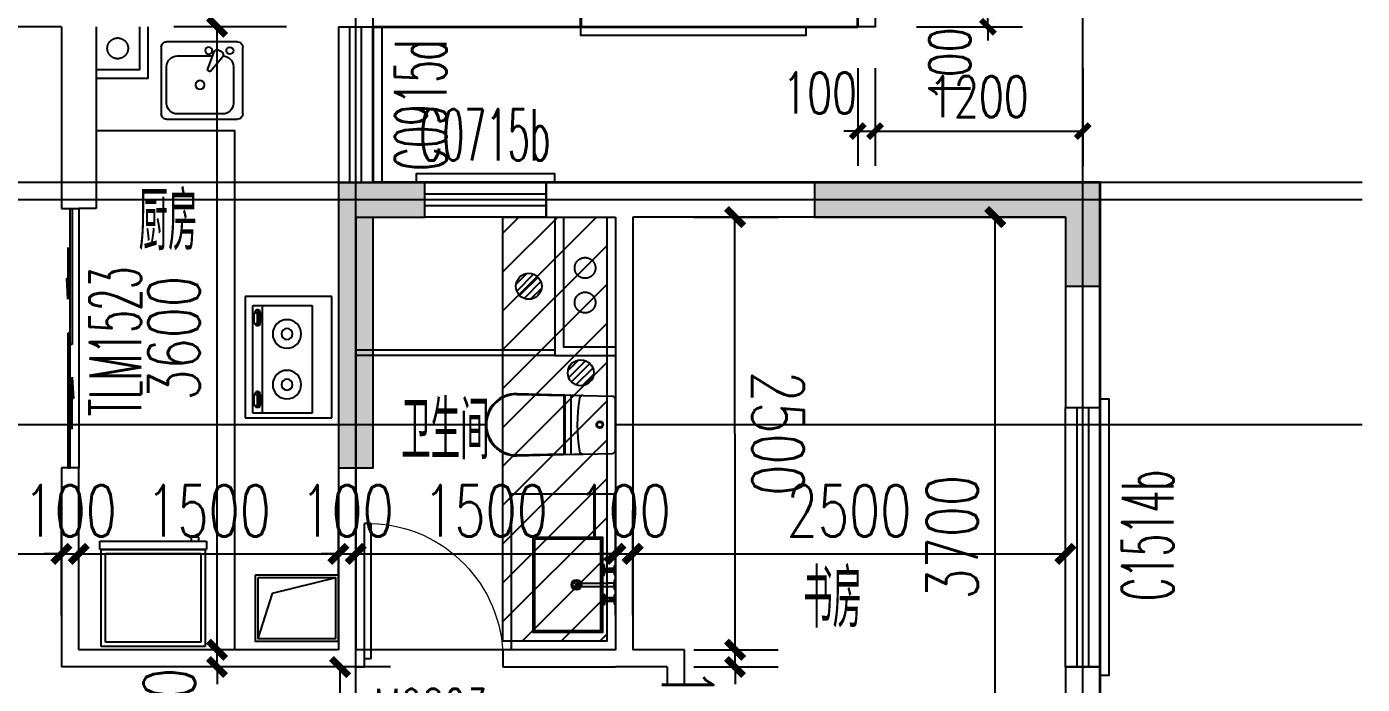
# Model space of a CAD drawing. Extents: x -59851 to 653804, y -249523 to 437614.
# Drawn here: x -2214 to 5501, y -103994 to -100194 of the extents above; entities that cross this region are included whole.
import ezdxf

# ---------------------------------------------------------------- set-up
doc = ezdxf.new("R2010")
doc.units = 0
doc.header["$LTSCALE"] = 1000
doc.header["$MEASUREMENT"] = 0
doc.linetypes.add('CONTINOUS', pattern=[0])
doc.linetypes.add('PS', pattern=[3200, 1500, -200, 1500])
for name, color, linetype, lineweight in [('33计一半面积外廓线', 53, 'Continuous', 35), ('33计全面积外廓线', 21, 'Continuous', 35), ('A-第四道尺寸线(线脚尺寸)', 105, 'Continuous', 5)]:
    doc.layers.add(name, color=color, linetype=linetype, lineweight=lineweight)
doc.layers.add('A-area(算半面积)', color=23, linetype='Continuous', plot=False)
for name, color, linetype in [('A-Lvtry（卫生间）', 5, 'Continuous'), ('A-Lvtry（厨房）', 5, 'CONTINOUS'), ('A-外装饰线脚', 7, 'Continuous'), ('A-烟气道', 105, 'Continuous'), ('A-第三道尺寸线', 105, 'Continuous'), ('A-线脚看线', 9, 'Continuous'), ('A-降板区域', 251, 'Continuous'), ('DOTE', 16, 'Continuous'), ('NL', 5, 'Continuous'), ('PS', 6, 'PS'), ('PUB_HATCH', 8, 'Continuous'), ('PUB_TEXT', 7, 'Continuous'), ('WALL', 2, 'Continuous'), ('WINDOW', 4, 'Continuous'), ('WINDOW_TEXT', 7, 'Continuous'), ('剪力墙', 6, 'Continuous')]:
    doc.layers.add(name, color=color, linetype=linetype)
doc.styles.add('_TCH_DIM_T3', font='SIMPLEX.shx', dxfattribs={"width": 0.705882, "bigfont": 'GBCBIG.shx'})
doc.styles.add('_TCH_WINDOW', font='SIMPLEX.shx', dxfattribs={"width": 0.7, "height": 3.5, "bigfont": 'GBCBIG.shx'})
doc.styles.get("Standard").update_dxf_attribs({"font": 'gbenor.shx', "width": 0.7, "bigfont": 'gbcbig.shx'})
doc.dimstyles.new('_TCH_ARCH&&100', dxfattribs={"dimtxt": 297.5, "dimasz": 100, "dimexe": 250, "dimexo": 300, "dimgap": 100, "dimtad": 1, "dimdec": 0, "dimzin": 0, "dimdsep": 46, "dimtxsty": '_TCH_DIM_T3', "dimblk": 'ARCHTICK', "dimcen": 0.09, "dimclrt": 7, "dimazin": 2, "dimtfac": 1, "dimtdec": 0, "dimtix": 1, "dimtmove": 2, "dimatfit": 3, "dimfxl": 0, "dimtolj": 1, "dimtzin": 0, "dimarcsym": 0})
doc.dimstyles.new('_TCH_ARCH&&80', dxfattribs={"dimtxt": 238, "dimasz": 80, "dimexe": 200, "dimexo": 240, "dimgap": 80, "dimtad": 1, "dimdec": 0, "dimzin": 0, "dimdsep": 46, "dimtxsty": '_TCH_DIM_T3', "dimblk": 'ARCHTICK', "dimcen": 0.09, "dimclrt": 7, "dimazin": 2, "dimtfac": 1, "dimtdec": 0, "dimtix": 1, "dimtmove": 2, "dimatfit": 3, "dimfxl": 0, "dimtolj": 1, "dimtzin": 0, "dimarcsym": 0})

# ---------------------------------------------------------------- blocks, each defined once
blk = doc.blocks.new('18fjlq0329')
at = {"layer": 'PUB_HATCH'}
for points in [[(86.3, -20744.5), (-413.7, -20744.5), (-413.7, -22394.5), (-213.7, -22394.5), (-213.7, -20944.5), (86.3, -20944.5)], [(3986.3, -21344.5), (3986.3, -20744.5), (2336.3, -20744.5), (2336.3, -20944.5), (3786.3, -20944.5), (3786.3, -21344.5)]]:
    blk.add_hatch(color=256, dxfattribs=at).paths.add_polyline_path(points)
at = {"layer": '剪力墙'}
for points in [[(86.3, -20744.5), (-413.7, -20744.5), (-413.7, -22394.5), (-213.7, -22394.5), (-213.7, -20944.5), (86.3, -20944.5)], [(3986.3, -21344.5), (3986.3, -20744.5), (2336.3, -20744.5), (2336.3, -20944.5), (3786.3, -20944.5), (3786.3, -21344.5)]]:
    blk.add_lwpolyline(points, close=True, dxfattribs=at)
blk = doc.blocks.new('zhouxianssceng0329')
at = {"layer": 'DOTE'}
for p, q in [((3886.3, 132089.9), (3886.3, 156469.4)), ((-313.7, 132089.9), (-313.7, 144298.2)), ((5501.3, 143298.2), (-44988.6, 143298.2)), ((5501.3, 143198.2), (-3313.7, 143198.2)), ((5501.3, 141898.2), (-10113.7, 141898.2))]:
    blk.add_line(p, q, dxfattribs=at)
blk = doc.blocks.new('BX1')
at = {"layer": 'A-Lvtry（卫生间）'}
for p, q in [((-560, 8), (-607.7, 8)), ((-607.7, 8), (-607.7, -608)), ((-560, -608), (-560, 8)), ((0, 0), (-560, 0)), ((0, -600), (0, 0)), ((-560, 0), (-560, -600)), ((-24, -24), (-536, -24)), ((-536, -24), (-536, -576)), ((-24, -576), (-24, -24)), ((-631.1, -564.3), (-631.1, -520)), ((-631.1, -520), (-607.7, -520)), ((-607.7, -520), (-607.7, -564.3)), ((-607.7, -564.3), (-631.1, -564.3)), ((-607.7, -608), (-560, -608)), ((-560, -600), (0, -600)), ((-536, -576), (-24, -576))]:
    blk.add_line(p, q, dxfattribs=at)
blk = doc.blocks.new('t4')
at = {"layer": 'A-Lvtry（卫生间）'}
for p, q in [((3876514.8, 2551819.5), (3876514.8, 2552229.1)), ((3876545.3, 2552259.6), (3876931.4, 2552259.6)), ((3876819.6, 2552205.6), (3876606.3, 2552205.6)), ((3876961.9, 2552229.1), (3876961.9, 2551819.5)), ((3876545.3, 2552144.6), (3876545.3, 2551880.5)), ((3876790.3, 2552072.2), (3876875.1, 2552142)), ((3876913.8, 2552122.3), (3876905.6, 2552136.5)), ((3876800.4, 2552054.6), (3876790.3, 2552072.2)), ((3876903.3, 2552093.1), (3876800.4, 2552054.6)), ((3876880.6, 2551880.5), (3876880.6, 2552084.6)), ((3876606.3, 2551819.5), (3876819.6, 2551819.5)), ((3876931.4, 2551789), (3876545.3, 2551789))]:
    blk.add_line(p, q, dxfattribs=at)
for centre, major_axis, start_param, end_param in [((3876545.3, 2552229.1), (-21.6, 21.6), -0.785398, 0.785398), ((3876606.3, 2552144.6), (-43.1, 43.1), -0.785398, 0.785398), ((3876819.6, 2552144.6), (43.1, 43.1), 5.497787, 7.068583), ((3876911.1, 2552185.3), (-14.4, 14.4), 4.712389, 10.995574), ((3876931.4, 2552229.1), (-21.6, 21.6), 3.926991, 5.497787), ((3876888, 2552126.3), (14.4, 14.4), 6.021386, 7.757331), ((3876896.2, 2552112.2), (-14.4, 14.4), 2.714645, 4.45059), ((3876911.1, 2552063.4), (14.4, 14.4), 6.283185283893945, 12.56637059107353), ((3876713, 2552012.6), (18, 18), 6.283185283897186, 12.56637059107677), ((3876545.3, 2551819.5), (21.6, 21.6), 2.356194, 3.926991), ((3876606.3, 2551880.5), (-43.1, 43.1), 0.785398, 2.356194), ((3876819.6, 2551880.5), (-43.1, 43.1), 2.356194, 3.926991), ((3876931.4, 2551819.5), (-21.6, 21.6), 2.356194, 3.926991)]:
    blk.add_ellipse(centre, major_axis=major_axis, ratio=1, start_param=start_param, end_param=end_param, dxfattribs=at)
blk = doc.blocks.new('zt1')
at = {"layer": 'A-Lvtry（卫生间）', "linetype": 'Continuous'}
for p, q in [((-700, 0), (0, 0)), ((-700, -500), (-700, 0)), ((0, 0), (0, -500)), ((0, -500), (-700, -500))]:
    blk.add_line(p, q, dxfattribs=at)
at = {"layer": 'A-Lvtry（卫生间）'}
for p, q in [((-673.5, -113.1), (-673.5, -455.5)), ((-50.7, -113.1), (-673.5, -113.1)), ((-50.7, -455.5), (-50.7, -113.1)), ((-673.5, -399.8), (-50.7, -399.8)), ((-673.5, -455.5), (-50.7, -455.5)), ((-640.9, -422.1), (-640.8, -433.8)), ((-565.7, -431.5), (-630.4, -431.5)), ((-630.4, -431.5), (-630.4, -448.2)), ((-630.4, -448.2), (-565.7, -448.2)), ((-565.7, -448.2), (-565.7, -431.5)), ((-549.1, -423.2), (-549.1, -433.7)), ((-167.9, -422.1), (-167.8, -433.8)), ((-157.4, -431.5), (-157.4, -448.2)), ((-92.7, -431.5), (-157.4, -431.5)), ((-157.4, -448.2), (-92.7, -448.2)), ((-92.7, -448.2), (-92.7, -431.5)), ((-76.1, -423.2), (-76.1, -433.7))]:
    blk.add_line(p, q, dxfattribs=at)
for points in [[(-549.1, -423.2, 0.259034), (-551, -419.8, 0.076276), (-562.5, -414.9, 0.036515), (-576.1, -412.4, 0.026615), (-594.9, -411.4, 0.026615), (-613.8, -412.4, 0.036515), (-627.3, -414.9, 0.076276), (-638.9, -419.8, 0.259034), (-640.8, -423.2, 0.078462), (-640.6, -424.5, 0.056762)], [(-549.1, -433.7, 0.259034), (-551, -430.3, 0.076276), (-562.5, -425.4, 0.036515), (-576.1, -422.9, 0.026615), (-594.9, -421.9, 0.026615), (-613.8, -422.9, 0.036515), (-627.3, -425.4, 0.076276), (-638.9, -430.3, 0.259034), (-640.8, -433.7, 0.259034), (-638.9, -437.2, 0.056762), (-630.4, -441.2, 0.036515)], [(-565.7, -442.9, 0.008736), (-562.5, -442.1, 0.076276), (-551, -437.2, 0.259034), (-549.1, -433.7, 0.259034)], [(-76.1, -423.2, 0.259034), (-78, -419.8, 0.076276), (-89.5, -414.9, 0.036515), (-103.1, -412.4, 0.026615), (-121.9, -411.4, 0.026615), (-140.8, -412.4, 0.036515), (-154.3, -414.9, 0.076276), (-165.9, -419.8, 0.259034), (-167.8, -423.2, 0.078462), (-167.6, -424.5, 0.056762)], [(-76.1, -433.7, 0.259034), (-78, -430.3, 0.076276), (-89.5, -425.4, 0.036515), (-103.1, -422.9, 0.026615), (-121.9, -421.9, 0.026615), (-140.8, -422.9, 0.036515), (-154.3, -425.4, 0.076276), (-165.9, -430.3, 0.259034), (-167.8, -433.7, 0.259034), (-165.9, -437.2, 0.056762), (-157.4, -441.2, 0.036515)], [(-92.7, -442.9, 0.008736), (-89.5, -442.1, 0.076276), (-78, -437.2, 0.259034), (-76.1, -433.7, 0.259034)]]:
    blk.add_lwpolyline(points, format="xyb", dxfattribs=at)
at = {"layer": 'A-Lvtry（卫生间）', "linetype": 'Continuous'}
for centre, radius in [((-508.4, -258.5), 82.5), ((-508.4, -258.5), 31.6), ((-215.8, -258.5), 82.5), ((-215.8, -258.5), 31.6)]:
    blk.add_circle(centre, radius, dxfattribs=at)
at = {"layer": 'A-Lvtry（卫生间）', "width": 0.8, "flags": 9}
for tag in ['YSIZE', 'XSIZE']:
    blk.add_attdef(tag, (-350, 0), '', height=0.5, dxfattribs=at)
blk = doc.blocks.new('A$C2EEA3612')
at = {"linetype": 'Continuous'}
for p, q in [((-180, 570), (-172.9, 299.7)), ((-175, 570.2), (-168, 299.8)), ((175, 570.2), (168, 299.8)), ((180, 570), (172.9, 299.7)), ((-172.9, 299.7), (-171.1, 240)), ((-171.6, 255), (171.6, 255)), ((-171.1, 240), (-169.5, 186.6)), ((-163, 295), (163, 295)), ((-163, 290), (163, 290)), ((171.1, 240), (169.5, 186.6)), ((172.9, 299.7), (171.1, 240)), ((-169.5, 186.6), (-165.6, 19.4)), ((169.5, 186.6), (165.6, 19.4)), ((-145.6, 0), (145.6, 0))]:
    blk.add_line(p, q, dxfattribs=at)
for radius in [20, 15]:
    blk.add_circle((0, 90), radius, dxfattribs=at)
for centre, radius, start, end in [((0, 570), 180, 0, 180), ((0, 570), 175, 0, 180), ((-163, 300), 10, 181.7534, 270), ((-163, 300), 5, 181.7534, 270), ((163, 300), 5, 270, 358.2466), ((163, 300), 10, 270, 358.2466), ((-149.5, 187.2), 20, 99.85566, 181.7534), ((0, -673.3), 893.4, 80.14434, 99.85566), ((149.5, 187.2), 20, 358.2466, 80.14434), ((-145.6, 20), 20, 181.7534, 270), ((145.6, 20), 20, 270, 358.2466)]:
    blk.add_arc(centre, radius, start, end, dxfattribs=at)
blk = doc.blocks.new('g3wr')
at = {"color": 251}
blk.add_wipeout([(92376.5, 176270.3), (92376.5, 176416), (92376.5, 176561.6), (92382.1, 176575.5), (92395.9, 176581.5), (92459.4, 176583.5), (92576.3, 176580.9), (92666.2, 176588.6), (92736.4, 176588), (92946.5, 176596), (92946.5, 176591), (93056.8, 176558.2), (93056.8, 176558.2), (93126.5, 176416), (93075.6, 176297.8), (92946.5, 176236), (92831.5, 176244.5), (92676.2, 176243), (92576.3, 176251), (92395.9, 176250.4)], dxfattribs=at)
at = {"xscale": -1, "rotation": 270}
blk.add_blockref('A$C2EEA3612', (92376.5, 176416), dxfattribs=at)
blk = doc.blocks.new('A$C12CE3BE6')
at = {"ltscale": 10}
for p, q in [((180, 469), (200, 469)), ((184.5, 442), (184.5, 469)), ((195.5, 442), (195.5, 469)), ((285.2, 469), (265.2, 469)), ((370, 469), (350, 469)), ((354.5, 442), (354.5, 469)), ((365.5, 442), (365.5, 469)), ((220, 412), (160, 412)), ((160, 412), (160, 405)), ((220, 405), (160, 405)), ((180, 412), (180, 435)), ((182.5, 422), (182.5, 442)), ((197.5, 442), (182.5, 442)), ((197.5, 422), (182.5, 422)), ((187, 412), (187, 422)), ((193, 412), (193, 422)), ((197.5, 422), (197.5, 442)), ((200, 412), (200, 435)), ((220, 405), (220, 412)), ((265.2, 260), (265.2, 435)), ((285.2, 260), (285.2, 435)), ((330, 412), (390, 412)), ((330, 405), (330, 412)), ((330, 405), (390, 405)), ((350, 412), (350, 435)), ((352.5, 422), (352.5, 442)), ((352.5, 442), (367.5, 442)), ((352.5, 422), (367.5, 422)), ((357, 412), (357, 422)), ((363, 412), (363, 422)), ((367.5, 422), (367.5, 442)), ((370, 412), (370, 435)), ((390, 412), (390, 405))]:
    blk.add_line(p, q, dxfattribs=at)
for p, q in [((260.9, 235.9), (289.1, 264.1)), ((260.9, 264.1), (289.1, 235.9))]:
    blk.add_line(p, q)
for points in [[(200, 435), (200, 469), (215, 469), (215, 475), (165, 475), (165, 469), (180, 469), (180, 435)], [(285.2, 435), (285.2, 469), (299.8, 469), (299.8, 475), (250.2, 475), (250.2, 469), (265.2, 469), (265.2, 435)], [(370, 435), (370, 469), (385, 469), (385, 475), (335, 475), (335, 469), (350, 469), (350, 435)]]:
    blk.add_lwpolyline(points, dxfattribs=at)
for points in [[(0, 0), (0, 400), (550, 400), (550, 0)], [(10, 10), (10, 390), (540, 390), (540, 10)]]:
    blk.add_lwpolyline(points, close=True)
for centre in [(190, 408.5), (360, 408.5)]:
    blk.add_circle(centre, 3.5, dxfattribs=at)
for radius in [29.1, 20]:
    blk.add_circle((275, 250), radius)
blk.add_arc((275.2, 260), 10, 180, 0, dxfattribs=at)
blk = doc.blocks.new('$TCHSYS$WIN2D')
for p, q in [((-0.5, 0.5), (0.5, 0.5)), ((-0.5, 0.5), (-0.5, -0.5)), ((0.5, 0.5), (0.5, -0.5)), ((0.5, 0.1667), (-0.5, 0.1667)), ((0.5, -0.1667), (-0.5, -0.1667)), ((-0.5, -0.5), (0.5, -0.5))]:
    blk.add_line(p, q)
blk = doc.blocks.new('$DorLib2D$00000001')
for p, q in [((0.45, 0.975), (0.5, 0.975)), ((0.45, 0), (0.45, 0.975)), ((0.5, 0), (0.5, 0.975)), ((0.5, 0), (0.45, 0))]:
    blk.add_line(p, q)
at = {"lineweight": 13}
blk.add_arc((0.475, 0), 0.975, 91.46928, 180, dxfattribs=at)
blk = doc.blocks.new('$DorLib2D$00000131')
at = {"color": 0, "linetype": 'Continuous'}
for p, q in [((0.15, 0.125), (0.2319, 0.1973)), ((0.2319, 0.1973), (0.2319, 0.125)), ((-0.5, 0.125), (-0.5, 0)), ((0.0192, 0.125), (-0.5, 0.125)), ((0.0192, 0), (0.0192, 0.125)), ((0.35, 0.125), (0.15, 0.125)), ((-0.5, 0), (0.0192, 0)), ((-0.024, 0), (0.5, 0)), ((-0.024, -0.125), (-0.024, 0)), ((0.5, 0), (0.5, -0.125)), ((-0.35, -0.125), (-0.15, -0.125)), ((-0.2319, -0.1973), (-0.2319, -0.125)), ((-0.15, -0.125), (-0.2319, -0.1973)), ((0.5, -0.125), (-0.024, -0.125))]:
    blk.add_line(p, q, dxfattribs=at)
blk = doc.blocks.new('_ArchTick')
at = {"color": 0, "linetype": 'ByBlock', "const_width": 0.4}
blk.add_lwpolyline([(-0.5, -0.5), (0.5, 0.5)], dxfattribs=at)
blk = doc.blocks.new('*D778')
at = {"layer": 'A-第三道尺寸线', "color": 0, "lineweight": -2, "transparency": 16777216}
for p, q in [((90662, 166534.8), (90121.7, 166534.8)), ((90371.7, 165434.8), (90371.7, 166534.8)), ((90662, 165434.8), (90121.7, 165434.8))]:
    blk.add_line(p, q, dxfattribs=at)
at = {"layer": 'Defpoints', "color": 0, "transparency": 16777216}
for p in [(90371.7, 166534.8), (90962, 166534.8), (90962, 165434.8)]:
    blk.add_point(p, dxfattribs=at)
at = {"layer": 'A-第三道尺寸线', "color": 0, "lineweight": -2, "transparency": 16777216, "xscale": 100, "yscale": 100, "zscale": 100}
for p, rotation in [((90371.7, 166534.8), 90), ((90371.7, 165434.8), 270)]:
    blk.add_blockref('_ArchTick', p, dxfattribs=dict(at, rotation=rotation))
at = {"layer": 'A-第三道尺寸线', "color": 7, "transparency": 16777216, "insert": (90123, 165984.8), "char_height": 297.5, "attachment_point": 5, "rotation": 90, "style": '_TCH_DIM_T3'}
blk.add_mtext('\\A1;1100', dxfattribs=at)
blk = doc.blocks.new('*D784')
at = {"layer": 'A-第三道尺寸线', "color": 0, "lineweight": -2, "transparency": 16777216}
for p, q in [((92062, 166834.8), (92062, 167438.6)), ((94562, 166834.8), (94562, 167438.6)), ((92062, 167188.6), (94562, 167188.6))]:
    blk.add_line(p, q, dxfattribs=at)
at = {"layer": 'Defpoints', "color": 0, "transparency": 16777216}
for p in [(94562, 167188.6), (92062, 166534.8), (94562, 166534.8)]:
    blk.add_point(p, dxfattribs=at)
at = {"layer": 'A-第三道尺寸线', "color": 0, "lineweight": -2, "transparency": 16777216, "xscale": 100, "yscale": 100, "zscale": 100, "rotation": 180}
blk.add_blockref('_ArchTick', (92062, 167188.6), dxfattribs=at)
at = {"layer": 'A-第三道尺寸线', "color": 0, "lineweight": -2, "transparency": 16777216, "xscale": 100, "yscale": 100, "zscale": 100}
blk.add_blockref('_ArchTick', (94562, 167188.6), dxfattribs=at)
at = {"layer": 'A-第三道尺寸线', "color": 7, "transparency": 16777216, "insert": (93312, 167437.3), "char_height": 297.5, "attachment_point": 5, "style": '_TCH_DIM_T3'}
blk.add_mtext('\\A1;2500', dxfattribs=at)
blk = doc.blocks.new('*D785')
at = {"layer": 'A-第三道尺寸线', "color": 0, "lineweight": -2, "transparency": 16777216}
for p, q in [((91962, 166834.8), (91962, 167438.6)), ((92062, 166834.8), (92062, 167438.6)), ((91962, 167188.6), (91862, 167188.6)), ((91962, 167188.6), (92062, 167188.6)), ((92062, 167188.6), (92162, 167188.6))]:
    blk.add_line(p, q, dxfattribs=at)
at = {"layer": 'Defpoints', "color": 0, "transparency": 16777216}
for p in [(92062, 167188.6), (91962, 166534.8), (92062, 166534.8)]:
    blk.add_point(p, dxfattribs=at)
at = {"layer": 'A-第三道尺寸线', "color": 0, "lineweight": -2, "transparency": 16777216, "xscale": 100, "yscale": 100, "zscale": 100}
blk.add_blockref('_ArchTick', (91962, 167188.6), dxfattribs=at)
at = {"layer": 'A-第三道尺寸线', "color": 0, "lineweight": -2, "transparency": 16777216, "xscale": 100, "yscale": 100, "zscale": 100, "rotation": 180}
blk.add_blockref('_ArchTick', (92062, 167188.6), dxfattribs=at)
at = {"layer": 'A-第三道尺寸线', "color": 7, "transparency": 16777216, "insert": (92012, 167437.3), "char_height": 297.5, "attachment_point": 5, "style": '_TCH_DIM_T3'}
blk.add_mtext('\\A1;100', dxfattribs=at)
blk = doc.blocks.new('*D786')
at = {"layer": 'A-第三道尺寸线', "color": 0, "lineweight": -2, "transparency": 16777216}
for p, q in [((90462, 166834.8), (90462, 167438.6)), ((91962, 166834.8), (91962, 167438.6)), ((90462, 167188.6), (91962, 167188.6))]:
    blk.add_line(p, q, dxfattribs=at)
at = {"layer": 'Defpoints', "color": 0, "transparency": 16777216}
for p in [(91962, 167188.6), (90462, 166534.8), (91962, 166534.8)]:
    blk.add_point(p, dxfattribs=at)
at = {"layer": 'A-第三道尺寸线', "color": 0, "lineweight": -2, "transparency": 16777216, "xscale": 100, "yscale": 100, "zscale": 100, "rotation": 180}
blk.add_blockref('_ArchTick', (90462, 167188.6), dxfattribs=at)
at = {"layer": 'A-第三道尺寸线', "color": 0, "lineweight": -2, "transparency": 16777216, "xscale": 100, "yscale": 100, "zscale": 100}
blk.add_blockref('_ArchTick', (91962, 167188.6), dxfattribs=at)
at = {"layer": 'A-第三道尺寸线', "color": 7, "transparency": 16777216, "insert": (91212, 167437.3), "char_height": 297.5, "attachment_point": 5, "style": '_TCH_DIM_T3'}
blk.add_mtext('\\A1;1500', dxfattribs=at)
blk = doc.blocks.new('*D787')
at = {"layer": 'A-第三道尺寸线', "color": 0, "lineweight": -2, "transparency": 16777216}
for p, q in [((90362, 166834.8), (90362, 167438.6)), ((90462, 166834.8), (90462, 167438.6)), ((90362, 167188.6), (90262, 167188.6)), ((90362, 167188.6), (90462, 167188.6)), ((90462, 167188.6), (90562, 167188.6))]:
    blk.add_line(p, q, dxfattribs=at)
at = {"layer": 'Defpoints', "color": 0, "transparency": 16777216}
for p in [(90462, 167188.6), (90362, 166534.8), (90462, 166534.8)]:
    blk.add_point(p, dxfattribs=at)
at = {"layer": 'A-第三道尺寸线', "color": 0, "lineweight": -2, "transparency": 16777216, "xscale": 100, "yscale": 100, "zscale": 100}
blk.add_blockref('_ArchTick', (90362, 167188.6), dxfattribs=at)
at = {"layer": 'A-第三道尺寸线', "color": 0, "lineweight": -2, "transparency": 16777216, "xscale": 100, "yscale": 100, "zscale": 100, "rotation": 180}
blk.add_blockref('_ArchTick', (90462, 167188.6), dxfattribs=at)
at = {"layer": 'A-第三道尺寸线', "color": 7, "transparency": 16777216, "insert": (90412, 167437.3), "char_height": 297.5, "attachment_point": 5, "style": '_TCH_DIM_T3'}
blk.add_mtext('\\A1;100', dxfattribs=at)
blk = doc.blocks.new('*D788')
at = {"layer": 'A-第三道尺寸线', "color": 0, "lineweight": -2, "transparency": 16777216}
for p, q in [((88862, 166834.8), (88862, 167438.6)), ((90362, 166834.8), (90362, 167438.6)), ((88862, 167188.6), (90362, 167188.6))]:
    blk.add_line(p, q, dxfattribs=at)
at = {"layer": 'Defpoints', "color": 0, "transparency": 16777216}
for p in [(90362, 167188.6), (88862, 166534.8), (90362, 166534.8)]:
    blk.add_point(p, dxfattribs=at)
at = {"layer": 'A-第三道尺寸线', "color": 0, "lineweight": -2, "transparency": 16777216, "xscale": 100, "yscale": 100, "zscale": 100, "rotation": 180}
blk.add_blockref('_ArchTick', (88862, 167188.6), dxfattribs=at)
at = {"layer": 'A-第三道尺寸线', "color": 0, "lineweight": -2, "transparency": 16777216, "xscale": 100, "yscale": 100, "zscale": 100}
blk.add_blockref('_ArchTick', (90362, 167188.6), dxfattribs=at)
at = {"layer": 'A-第三道尺寸线', "color": 7, "transparency": 16777216, "insert": (89612, 167437.3), "char_height": 297.5, "attachment_point": 5, "style": '_TCH_DIM_T3'}
blk.add_mtext('\\A1;1500', dxfattribs=at)
blk = doc.blocks.new('*D789')
at = {"layer": 'A-第三道尺寸线', "color": 0, "lineweight": -2, "transparency": 16777216}
for p, q in [((88762, 166834.8), (88762, 167438.6)), ((88862, 166834.8), (88862, 167438.6)), ((88762, 167188.6), (88662, 167188.6)), ((88762, 167188.6), (88862, 167188.6)), ((88862, 167188.6), (88962, 167188.6))]:
    blk.add_line(p, q, dxfattribs=at)
at = {"layer": 'Defpoints', "color": 0, "transparency": 16777216}
for p in [(88862, 167188.6), (88762, 166534.8), (88862, 166534.8)]:
    blk.add_point(p, dxfattribs=at)
at = {"layer": 'A-第三道尺寸线', "color": 0, "lineweight": -2, "transparency": 16777216, "xscale": 100, "yscale": 100, "zscale": 100}
blk.add_blockref('_ArchTick', (88762, 167188.6), dxfattribs=at)
at = {"layer": 'A-第三道尺寸线', "color": 0, "lineweight": -2, "transparency": 16777216, "xscale": 100, "yscale": 100, "zscale": 100, "rotation": 180}
blk.add_blockref('_ArchTick', (88862, 167188.6), dxfattribs=at)
at = {"layer": 'A-第三道尺寸线', "color": 7, "transparency": 16777216, "insert": (88812, 167437.3), "char_height": 297.5, "attachment_point": 5, "style": '_TCH_DIM_T3'}
blk.add_mtext('\\A1;100', dxfattribs=at)
blk = doc.blocks.new('*D790')
at = {"layer": 'A-第三道尺寸线', "color": 0, "lineweight": -2, "transparency": 16777216}
for p, q in [((87562, 166834.8), (87562, 167438.6)), ((88762, 166834.8), (88762, 167438.6)), ((87562, 167188.6), (88762, 167188.6))]:
    blk.add_line(p, q, dxfattribs=at)
at = {"layer": 'Defpoints', "color": 0, "transparency": 16777216}
for p in [(88762, 167188.6), (87562, 166534.8), (88762, 166534.8)]:
    blk.add_point(p, dxfattribs=at)
at = {"layer": 'A-第三道尺寸线', "color": 0, "lineweight": -2, "transparency": 16777216, "xscale": 100, "yscale": 100, "zscale": 100, "rotation": 180}
blk.add_blockref('_ArchTick', (87562, 167188.6), dxfattribs=at)
at = {"layer": 'A-第三道尺寸线', "color": 0, "lineweight": -2, "transparency": 16777216, "xscale": 100, "yscale": 100, "zscale": 100}
blk.add_blockref('_ArchTick', (88762, 167188.6), dxfattribs=at)
at = {"layer": 'A-第三道尺寸线', "color": 7, "transparency": 16777216, "insert": (88162, 167437.3), "char_height": 297.5, "attachment_point": 5, "style": '_TCH_DIM_T3'}
blk.add_mtext('\\A1;1200', dxfattribs=at)
blk = doc.blocks.new('*D791')
at = {"layer": 'A-第三道尺寸线', "color": 0, "lineweight": -2, "transparency": 16777216}
for p, q in [((90062, 170234.8), (89410.7, 170234.8)), ((89660.7, 166634.8), (89660.7, 170234.8)), ((90062, 166634.8), (89410.7, 166634.8))]:
    blk.add_line(p, q, dxfattribs=at)
at = {"layer": 'Defpoints', "color": 0, "transparency": 16777216}
for p in [(89660.7, 170234.8), (90362, 170234.8), (90362, 166634.8)]:
    blk.add_point(p, dxfattribs=at)
at = {"layer": 'A-第三道尺寸线', "color": 0, "lineweight": -2, "transparency": 16777216, "xscale": 100, "yscale": 100, "zscale": 100}
for p, rotation in [((89660.7, 170234.8), 90), ((89660.7, 166634.8), 270)]:
    blk.add_blockref('_ArchTick', p, dxfattribs=dict(at, rotation=rotation))
at = {"layer": 'A-第三道尺寸线', "color": 7, "transparency": 16777216, "insert": (89412, 168434.8), "char_height": 297.5, "attachment_point": 5, "rotation": 90, "style": '_TCH_DIM_T3'}
blk.add_mtext('\\A1;3600', dxfattribs=at)
blk = doc.blocks.new('*D792')
at = {"layer": 'A-第三道尺寸线', "color": 0, "lineweight": -2, "transparency": 16777216}
for p, q in [((89660.7, 166634.8), (89660.7, 166734.8)), ((90062, 166634.8), (89410.7, 166634.8)), ((89660.7, 166534.8), (89660.7, 166634.8)), ((90062, 166534.8), (89410.7, 166534.8)), ((89660.7, 166534.8), (89660.7, 166434.8))]:
    blk.add_line(p, q, dxfattribs=at)
at = {"layer": 'Defpoints', "color": 0, "transparency": 16777216}
for p in [(89660.7, 166634.8), (90362, 166634.8), (90362, 166534.8)]:
    blk.add_point(p, dxfattribs=at)
at = {"layer": 'A-第三道尺寸线', "color": 0, "lineweight": -2, "transparency": 16777216, "xscale": 100, "yscale": 100, "zscale": 100}
for p, rotation in [((89660.7, 166634.8), 270), ((89660.7, 166534.8), 90)]:
    blk.add_blockref('_ArchTick', p, dxfattribs=dict(at, rotation=rotation))
at = {"layer": 'A-第三道尺寸线', "color": 7, "transparency": 16777216, "insert": (89385.7, 166259.8), "char_height": 297.5, "attachment_point": 5, "rotation": 90, "style": '_TCH_DIM_T3'}
blk.add_mtext('\\A1;100', dxfattribs=at)
blk = doc.blocks.new('*D800')
at = {"layer": 'A-第三道尺寸线', "color": 0, "lineweight": -2, "transparency": 16777216}
for p, q in [((94439, 169134.8), (93906.7, 169134.8)), ((94156.7, 165434.8), (94156.7, 169134.8)), ((94439, 165434.8), (93906.7, 165434.8))]:
    blk.add_line(p, q, dxfattribs=at)
at = {"layer": 'Defpoints', "color": 0, "transparency": 16777216}
for p in [(94156.7, 169134.8), (94739, 169134.8), (94739, 165434.8)]:
    blk.add_point(p, dxfattribs=at)
at = {"layer": 'A-第三道尺寸线', "color": 0, "lineweight": -2, "transparency": 16777216, "xscale": 100, "yscale": 100, "zscale": 100}
for p, rotation in [((94156.7, 169134.8), 90), ((94156.7, 165434.8), 270)]:
    blk.add_blockref('_ArchTick', p, dxfattribs=dict(at, rotation=rotation))
at = {"layer": 'A-第三道尺寸线', "color": 7, "transparency": 16777216, "insert": (93908, 167284.8), "char_height": 297.5, "attachment_point": 5, "rotation": 90, "style": '_TCH_DIM_T3'}
blk.add_mtext('\\A1;3700', dxfattribs=at)
blk = doc.blocks.new('*D801')
at = {"layer": 'A-第三道尺寸线', "color": 0, "lineweight": -2, "transparency": 16777216}
for p, q in [((92414.9, 169134.8), (92903.1, 169134.8)), ((92653.2, 166634.8), (92653.1, 169134.8)), ((92415, 166634.8), (92903.2, 166634.8))]:
    blk.add_line(p, q, dxfattribs=at)
at = {"layer": 'Defpoints', "color": 0, "transparency": 16777216}
for p in [(92114.9, 169134.8), (92653.1, 169134.8), (92115, 166634.8)]:
    blk.add_point(p, dxfattribs=at)
at = {"layer": 'A-第三道尺寸线', "color": 0, "lineweight": -2, "transparency": 16777216, "xscale": 100, "yscale": 100, "zscale": 100}
for p, rotation in [((92653.1, 169134.8), 90.0034833089943), ((92653.2, 166634.8), 270.0034833089943)]:
    blk.add_blockref('_ArchTick', p, dxfattribs=dict(at, rotation=rotation))
at = {"layer": 'A-第三道尺寸线', "color": 7, "transparency": 16777216, "insert": (92901.9, 167884.8), "char_height": 297.5, "attachment_point": 5, "rotation": 270.00348, "style": '_TCH_DIM_T3'}
blk.add_mtext('\\A1;2500', dxfattribs=at)
blk = doc.blocks.new('*D802')
at = {"layer": 'A-第三道尺寸线', "color": 0, "lineweight": -2, "transparency": 16777216}
for p, q in [((92653.2, 166634.8), (92653.2, 166734.8)), ((92415, 166634.8), (92903.2, 166634.8)), ((92653.3, 166534.8), (92653.2, 166634.8)), ((92415, 166534.8), (92903.3, 166534.8)), ((92653.3, 166534.8), (92653.3, 166434.8))]:
    blk.add_line(p, q, dxfattribs=at)
at = {"layer": 'Defpoints', "color": 0, "transparency": 16777216}
for p in [(92115, 166634.8), (92653.2, 166634.8), (92115, 166534.8)]:
    blk.add_point(p, dxfattribs=at)
at = {"layer": 'A-第三道尺寸线', "color": 0, "lineweight": -2, "transparency": 16777216, "xscale": 100, "yscale": 100, "zscale": 100}
for p, rotation in [((92653.2, 166634.8), 270.0034833089966), ((92653.3, 166534.8), 90.00348330899659)]:
    blk.add_blockref('_ArchTick', p, dxfattribs=dict(at, rotation=rotation))
at = {"layer": 'A-第三道尺寸线', "color": 7, "transparency": 16777216, "insert": (92378.3, 166259.8), "char_height": 297.5, "attachment_point": 5, "rotation": 270.00348, "style": '_TCH_DIM_T3'}
blk.add_mtext('\\A1;100', dxfattribs=at)
blk = doc.blocks.new('188xj0329')
at = {"layer": 'A-外装饰线脚'}
blk.add_lwpolyline([(2586.3, -23666.7), (2686.3, -23666.7), (2686.3, -24466.7), (2586.3, -24466.7)], dxfattribs=at)
at = {"layer": 'A-线脚看线'}
for points in [[(-163.7, -24466.7), (-163.7, -25366.7)], [(2286.3, -24466.7), (2286.3, -24516.7), (986.3, -24516.7), (986.3, -24466.7)], [(836.3, -25366.7), (836.3, -25316.7), (36.3, -25316.7), (36.3, -25366.7)], [(3986.3, -26616.7), (4036.3, -26616.7), (4036.3, -28216.7), (3986.3, -28216.7)]]:
    blk.add_lwpolyline(points, dxfattribs=at)
blk = doc.blocks.new('*D576')
at = {"layer": 'A-第四道尺寸线(线脚尺寸)', "color": 0, "lineweight": -2, "transparency": 16777216}
for p, q in [((3338.3, -93301.8), (3338.3, -93221.8)), ((2926.3, -93301.8), (3538.3, -93301.8)), ((3338.3, -93401.8), (3338.3, -93301.8)), ((2926.3, -93401.8), (3538.3, -93401.8)), ((3338.3, -93401.8), (3338.3, -93481.8))]:
    blk.add_line(p, q, dxfattribs=at)
at = {"layer": 'Defpoints', "color": 0, "transparency": 16777216}
for p in [(2686.3, -93301.8), (3338.3, -93301.8), (2686.3, -93401.8)]:
    blk.add_point(p, dxfattribs=at)
at = {"layer": 'A-第四道尺寸线(线脚尺寸)', "color": 0, "lineweight": -2, "transparency": 16777216, "xscale": 80, "yscale": 80, "zscale": 80}
for p, rotation in [((3338.3, -93301.8), 270), ((3338.3, -93401.8), 90)]:
    blk.add_blockref('_ArchTick', p, dxfattribs=dict(at, rotation=rotation))
at = {"layer": 'A-第四道尺寸线(线脚尺寸)', "color": 7, "transparency": 16777216, "insert": (3118.3, -93621.8), "char_height": 238, "attachment_point": 5, "rotation": 90, "style": '_TCH_DIM_T3'}
blk.add_mtext('\\A1;100', dxfattribs=at)
blk = doc.blocks.new('*D578')
at = {"layer": 'A-第四道尺寸线(线脚尺寸)', "color": 0, "lineweight": -2, "transparency": 16777216}
for p, q in [((2686.3, -93641.8), (2686.3, -94205.2)), ((3886.3, -93641.8), (3886.3, -94205.2)), ((2686.3, -94005.2), (3886.3, -94005.2))]:
    blk.add_line(p, q, dxfattribs=at)
at = {"layer": 'Defpoints', "color": 0, "transparency": 16777216}
for p in [(2686.3, -93401.8), (3886.3, -93401.8), (3886.3, -94005.2)]:
    blk.add_point(p, dxfattribs=at)
at = {"layer": 'A-第四道尺寸线(线脚尺寸)', "color": 0, "lineweight": -2, "transparency": 16777216, "xscale": 80, "yscale": 80, "zscale": 80, "rotation": 180}
blk.add_blockref('_ArchTick', (2686.3, -94005.2), dxfattribs=at)
at = {"layer": 'A-第四道尺寸线(线脚尺寸)', "color": 0, "lineweight": -2, "transparency": 16777216, "xscale": 80, "yscale": 80, "zscale": 80}
blk.add_blockref('_ArchTick', (3886.3, -94005.2), dxfattribs=at)
at = {"layer": 'A-第四道尺寸线(线脚尺寸)', "color": 7, "transparency": 16777216, "insert": (3286.3, -93806.2), "char_height": 238, "attachment_point": 5, "style": '_TCH_DIM_T3'}
blk.add_mtext('\\A1;1200', dxfattribs=at)
blk = doc.blocks.new('*D579')
at = {"layer": 'A-第四道尺寸线(线脚尺寸)', "color": 0, "lineweight": -2, "transparency": 16777216}
for p, q in [((2586.3, -93641.8), (2586.3, -94205.2)), ((2686.3, -93641.8), (2686.3, -94205.2)), ((2586.3, -94005.2), (2506.3, -94005.2)), ((2586.3, -94005.2), (2686.3, -94005.2)), ((2686.3, -94005.2), (2766.3, -94005.2))]:
    blk.add_line(p, q, dxfattribs=at)
at = {"layer": 'Defpoints', "color": 0, "transparency": 16777216}
for p in [(2586.3, -93401.8), (2686.3, -93401.8), (2686.3, -94005.2)]:
    blk.add_point(p, dxfattribs=at)
at = {"layer": 'A-第四道尺寸线(线脚尺寸)', "color": 0, "lineweight": -2, "transparency": 16777216, "xscale": 80, "yscale": 80, "zscale": 80}
blk.add_blockref('_ArchTick', (2586.3, -94005.2), dxfattribs=at)
at = {"layer": 'A-第四道尺寸线(线脚尺寸)', "color": 0, "lineweight": -2, "transparency": 16777216, "xscale": 80, "yscale": 80, "zscale": 80, "rotation": 180}
blk.add_blockref('_ArchTick', (2686.3, -94005.2), dxfattribs=at)
at = {"layer": 'A-第四道尺寸线(线脚尺寸)', "color": 7, "transparency": 16777216, "insert": (2366.3, -93785.2), "char_height": 238, "attachment_point": 5, "style": '_TCH_DIM_T3'}
blk.add_mtext('\\A1;100', dxfattribs=at)
blk = doc.blocks.new('_LV13')
at = {"color": 0}
for p, q in [((-0.071, 0.495), (-0.495, 0.071)), ((0.183, 0.465), (-0.465, -0.183)), ((0.354, 0.354), (-0.354, -0.354)), ((0.465, 0.183), (-0.183, -0.465)), ((0.495, -0.071), (0.071, -0.495))]:
    blk.add_line(p, q, dxfattribs=at)
blk.add_circle((0, 0), 0.5)
blk = doc.blocks.new('jfdsajkjke50505')
at = {"layer": 'NL', "ltscale": 0.5, "extrusion": (0, 0, -1), "xscale": -150, "yscale": 150, "zscale": -150}
for p in [(93101.1, 53829.8), (92801.1, 53329.8)]:
    blk.add_blockref('_LV13', p, dxfattribs=at)
blk = doc.blocks.new('a5huxing0323')
at = {"layer": 'A-Lvtry（卫生间）'}
for points in [[(91612, 168364.8), (90462, 168364.8)], [(91612, 168334.8), (90462, 168334.8)]]:
    blk.add_lwpolyline(points, dxfattribs=at)
blk.add_lwpolyline([(91362, 167534.8), (91962, 167534.8), (91962, 166634.8), (91362, 166634.8)], close=True, dxfattribs=at)
at = {"layer": 'A-Lvtry（厨房）'}
blk.add_lwpolyline([(88962.3, 169634.8), (89762, 169634.8), (89762, 166634.8)], dxfattribs=at)
at = {"layer": 'A-烟气道'}
for points in [[(89882, 167064.8), (89882, 166684.8), (90362, 166684.8), (90362, 167064.8)], [(89897, 167049.8), (89897, 166699.8), (90347, 166699.8), (90347, 167049.8)]]:
    blk.add_lwpolyline(points, close=True, dxfattribs=at)
blk.add_lwpolyline([(90347, 167049.8), (89979.8, 166959.1), (89897, 166699.8)], dxfattribs=at)
at = {"layer": 'PS', "ltscale": 0.5}
for centre in [(89087, 170109.8), (91787, 168840.8), (91787, 168640.8)]:
    blk.add_circle(centre, 60, dxfattribs=at)
at = {"layer": 'WALL'}
for p, q in [((90562, 170234.8), (90562, 170434.8)), ((88762, 170234.8), (87562, 170234.8)), ((88762, 170234.8), (88762, 169184.8)), ((88962, 170234.8), (88962, 169184.8)), ((90362, 170234.8), (90562, 170234.8)), ((90562, 169334.8), (90362, 169334.8)), ((90362, 169334.8), (90362, 169234.8)), ((90862, 169334.8), (90562, 169334.8)), ((90862, 169134.8), (90862, 169334.8)), ((91962, 169334.8), (91562, 169334.8)), ((91562, 169334.8), (91562, 169134.8)), ((94762, 169334.8), (91962, 169334.8)), ((94762, 168034.8), (94762, 169334.8)), ((90362, 169234.8), (90362, 166634.8)), ((88762, 169184.8), (88862, 169184.8)), ((88962, 169184.8), (88862, 169184.8)), ((90462, 169134.8), (90462, 166634.8)), ((90462, 169134.8), (90862, 169134.8)), ((91562, 169134.8), (91962, 169134.8)), ((94562, 169134.8), (92062, 169134.8)), ((92062, 169134.8), (92062, 166634.8)), ((94562, 169134.8), (94562, 168034.8)), ((94562, 168034.8), (94762, 168034.8)), ((88862, 167684.8), (88762, 167684.8)), ((88762, 167684.8), (88762, 166534.8)), ((88862, 166634.8), (88862, 167684.8)), ((90362, 166634.8), (88862, 166634.8)), ((90512, 166634.8), (90462, 166634.8)), ((90512, 166534.8), (90512, 166634.8)), ((91962, 166634.8), (91312, 166634.8)), ((91312, 166634.8), (91312, 166534.8)), ((92362, 166634.8), (92062, 166634.8)), ((92362, 166434.8), (92362, 166634.8)), ((90462, 166534.8), (88762, 166534.8)), ((90462, 166534.8), (90512, 166534.8)), ((91312, 166534.8), (91962, 166534.8)), ((92262, 166534.8), (91962, 166534.8)), ((92262, 166534.8), (92262, 166434.8)), ((94762, 166534.8), (94562, 166534.8)), ((94562, 166534.8), (94562, 165934.8)), ((94762, 166034.8), (94762, 166534.8)), ((92262, 166434.8), (92362, 166434.8))]:
    blk.add_line(p, q, dxfattribs=at)
for points in [[(89262, 170234.8), (89262, 169934.8), (88962, 169934.8)], [(89212, 170234.8), (89212, 169984.8), (88962, 169984.8)], [(91612, 169134.8), (91612, 168334.8), (91962, 168334.8)], [(91662, 169134.8), (91662, 168384.8), (91962, 168384.8)]]:
    blk.add_lwpolyline(points, dxfattribs=at)
at = {"layer": 'WINDOW'}
for p, q in [((88862, 169184.8), (88862, 167684.8)), ((91312, 166634.8), (90512, 166634.8))]:
    blk.add_line(p, q, dxfattribs=at)
at = {"layer": 'A-Lvtry（卫生间）', "xscale": -1}
blk.add_blockref('g3wr', (184338.6, -8481.1), dxfattribs=at)
at = {"layer": 'A-Lvtry（卫生间）', "rotation": 270}
blk.add_blockref('A$C12CE3BE6', (91487, 167284.7), dxfattribs=at)
at = {"layer": 'A-Lvtry（厨房）', "xscale": -1, "rotation": 270}
blk.add_blockref('t4', (-2462450.2, -3706814.5), dxfattribs=at)
at = {"layer": 'A-Lvtry（厨房）', "extrusion": (1.08889e-08, 3.92285e-11, 1), "xscale": -1.00000000000001}
for name, p, rotation in [('zt1', (90323.3, 168675), 269.9999986659787), ('BX1', (88992, 166653.9), 90)]:
    blk.add_blockref(name, p, dxfattribs=dict(at, rotation=rotation))
at = {"layer": 'WINDOW'}
ref = blk.add_blockref('$TCHSYS$WIN2D', (90462, 169784.8), dxfattribs=dict(at, xscale=-900, yscale=200, zscale=900, rotation=90))
ref.add_attrib('A', 'C0915d', (90985.8, 169403.3), dxfattribs={"layer": 'WINDOW_TEXT', "height": 297.5, "rotation": 90, "style": '_TCH_WINDOW', "width": 0.494118})
ref = blk.add_blockref('$TCHSYS$WIN2D', (91212, 169234.8), dxfattribs=dict(at, xscale=700, yscale=200, zscale=700, rotation=180))
ref.add_attrib('A', 'C0715b', (90830.5, 169461), dxfattribs={"layer": 'WINDOW_TEXT', "height": 297.5, "style": '_TCH_WINDOW', "width": 0.494118})
ref = blk.add_blockref('$DorLib2D$00000131', (88812, 168434.8), dxfattribs=dict(at, xscale=1500, yscale=100, zscale=-1500, rotation=90))
ref.add_attrib('A', 'TLM1523', (89222.5, 167983.3), dxfattribs={"layer": 'WINDOW_TEXT', "height": 297.5, "rotation": 90, "style": '_TCH_WINDOW', "width": 0.494118})
ref = blk.add_blockref('$TCHSYS$WIN2D', (94662, 167284.8), dxfattribs=dict(at, xscale=1500, yscale=200, zscale=-1500, rotation=90))
ref.add_attrib('A', 'C1514b', (95185.8, 166917.3), dxfattribs={"layer": 'WINDOW_TEXT', "height": 297.5, "rotation": 90, "style": '_TCH_WINDOW', "width": 0.494118})
ref = blk.add_blockref('$DorLib2D$00000001', (90912, 166584.8), dxfattribs=dict(at, xscale=-800, yscale=800, zscale=800))
ref.add_attrib('A', 'M0823', (90569, 166111), dxfattribs={"layer": 'WINDOW_TEXT', "height": 297.5, "style": '_TCH_WINDOW', "width": 0.494118})
at = {"layer": 'PUB_TEXT', "width": 0.7}
for s, p in [('厨房', (89208.3, 168942.9)), ('书房', (93047.1, 166762.5))]:
    blk.add_text(s, height=337.59, dxfattribs=at).set_placement(p)
at = {"layer": 'A-第三道尺寸线'}
for p1, p2, distance, picture, middle in [((90362, 166634.8), (90362, 170234.8), 701.3, '*D791', (89412, 168434.8)), ((92115, 166634.8), (92114.9, 169134.8), -538.2, '*D801', (92901.9, 167884.8)), ((94739, 165434.8), (94739, 169134.8), 582.3, '*D800', (93908, 167284.8)), ((87562, 166534.8), (88762, 166534.8), 653.8, '*D790', (88162, 167437.3)), ((88762, 166534.8), (88862, 166534.8), 653.8, '*D789', (88812, 167437.3)), ((88862, 166534.8), (90362, 166534.8), 653.8, '*D788', (89612, 167437.3)), ((90362, 166534.8), (90462, 166534.8), 653.8, '*D787', (90412, 167437.3)), ((90462, 166534.8), (91962, 166534.8), 653.8, '*D786', (91212, 167437.3)), ((91962, 166534.8), (92062, 166534.8), 653.8, '*D785', (92012, 167437.3)), ((92062, 166534.8), (94562, 166534.8), 653.8, '*D784', (93312, 167437.3)), ((90962, 165434.8), (90962, 166534.8), 590.3, '*D778', (90123, 165984.8))]:
    dim = blk.add_aligned_dim(p1=p1, p2=p2, distance=distance, dimstyle='_TCH_ARCH&&100', dxfattribs=at)
    dim.commit()
    dim.dimension.update_dxf_attribs({"geometry": picture, "text_midpoint": middle})
for base, p1, p2, angle, picture, middle in [((89660.7, 166634.8), (90362, 166534.8), (90362, 166634.8), 90, '*D792', (89385.7, 166259.8)), ((92653.2, 166634.8), (92115, 166534.8), (92115, 166634.8), 90.00348, '*D802', (92378.3, 166259.8))]:
    dim = blk.add_linear_dim(base=base, p1=p1, p2=p2, angle=angle, dimstyle='_TCH_ARCH&&100', dxfattribs=at)
    dim.commit()
    dim.dimension.update_dxf_attribs({"geometry": picture, "text_midpoint": middle, "dimtype": 129})
at = {"layer": 'A-降板区域'}
h = blk.add_hatch(dxfattribs=at)
h.set_pattern_fill('ANSI31', color=256, scale=100)
h.set_pattern_definition([(45, (89126.37, 0.02), (-112.2532, 112.2532), [])])
h.paths.add_polyline_path([(91912, 169134.8), (91912, 166684.8), (91312, 166684.8), (91312, 169134.8)])
blk.add_lwpolyline([(91912, 169134.8), (91912, 166684.8), (91312, 166684.8), (91312, 169134.8)], close=True, dxfattribs=at)
at = {"layer": 'WALL'}
blk.add_line((91962, 169134.8), (91962, 166634.8), dxfattribs=at)
at = {"layer": 'PUB_TEXT', "width": 0.7}
blk.add_text('卫生间', height=337.59, dxfattribs=at).set_placement((90725, 167734.5))
blk = doc.blocks.new('18fxianjiao')
at = {"layer": 'A-第四道尺寸线(线脚尺寸)'}
for base, p1, p2, angle, picture, middle in [((3338.3, -93301.8), (2686.3, -93401.8), (2686.3, -93301.8), 90, '*D576', (3118.3, -93621.8)), ((2686.3, -94005.2), (2586.3, -93401.8), (2686.3, -93401.8), 0, '*D579', (2366.3, -93785.2))]:
    dim = blk.add_linear_dim(base=base, p1=p1, p2=p2, angle=angle, dimstyle='_TCH_ARCH&&80', dxfattribs=at)
    dim.commit()
    dim.dimension.update_dxf_attribs({"geometry": picture, "text_midpoint": middle, "dimtype": 129})
dim = blk.add_aligned_dim(p1=(2686.3, -93401.8), p2=(3886.3, -93401.8), distance=-603.4, dimstyle='_TCH_ARCH&&80', dxfattribs=at)
dim.commit()
dim.dimension.update_dxf_attribs({"geometry": '*D578', "text_midpoint": (3286.3, -93806.2)})

msp = doc.modelspace()

# ---------------------------------------------------------------- linework, layer by layer
at = {"layer": '33计一半面积外廓线'}
msp.add_lwpolyline([(2586.3, -96894.3), (1586.3, -96894.3), (1586.3, -97094.3), (986.3, -97094.3), (986.3, -100194.3), (2586.3, -100194.3)], close=True, dxfattribs=at)
at = {"layer": '33计全面积外廓线'}
msp.add_lwpolyline([(-23813.7, -109894.3), (186.3, -109894.3), (186.3, -111494.3), (3986.3, -111494.3), (3986.3, -101094.3), (-213.7, -101094.3), (-213.7, -100194.3), (986.3, -100194.3), (986.3, -97094.3), (1586.3, -97094.3), (1586.3, -89594.3), (-8513.7, -89594.3), (-8513.7, -92394.3), (-20113.7, -92394.3)], dxfattribs=at)

# ---------------------------------------------------------------- block references
for name, p in [('zhouxianssceng0329', (0, -244392.5)), ('18fjlq0329', (0, -80349.7))]:
    msp.add_blockref(name, p)

# ---------------------------------------------------------------- next in the draw order: block references
msp.add_blockref('a5huxing0323', (-90775.7, -270429.1))

# ---------------------------------------------------------------- next in the draw order: block references
for name, p in [('188xj0329', (0, -75727.5)), ('18fxianjiao', (0, -6792.5))]:
    msp.add_blockref(name, p)
at = {"layer": 'A-area(算半面积)'}
msp.add_blockref('jfdsajkjke50505', (93787.4, -155524.1), dxfattribs=at)

doc.saveas('drawing.dxf')
